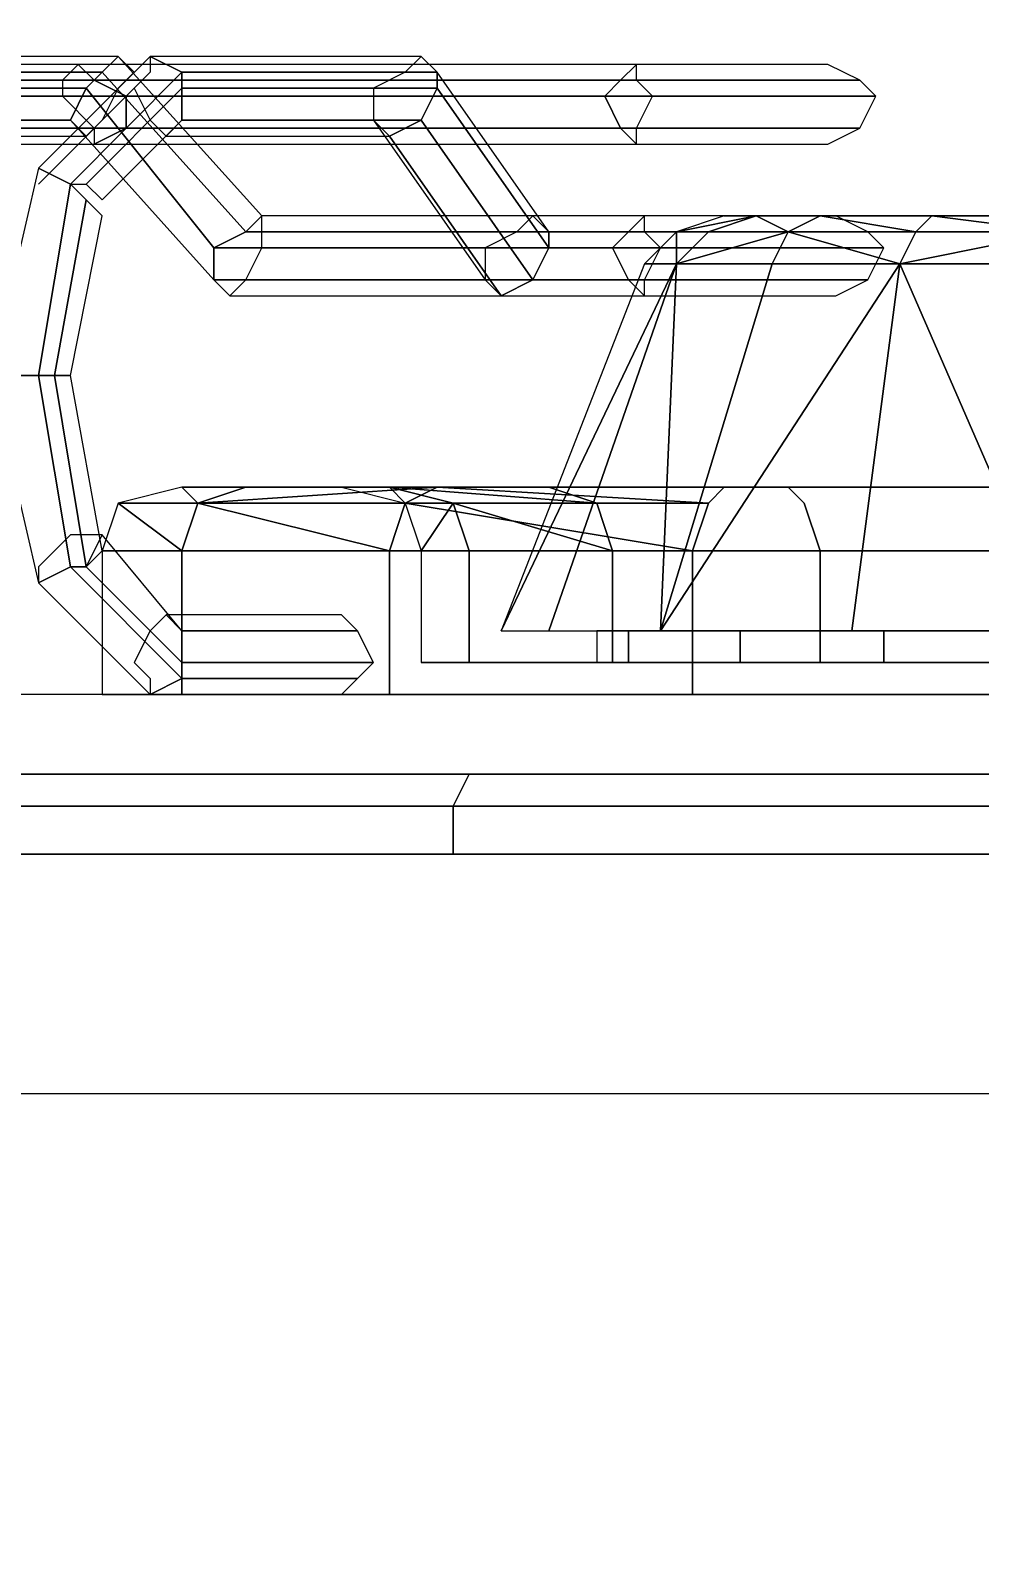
# Model space of a CAD drawing. Header units: millimetres. Extents: x -497855 to 324262, y -590254 to -173602.
# Drawn here: x -485608.4 to -485551, y -587116.4 to -587024.1 of the extents above; entities that cross this region are included whole.
import ezdxf

# ---------------------------------------------------------------- set-up
doc = ezdxf.new("R2010")
doc.units = ezdxf.units.MM
doc.header["$PDMODE"] = 3
doc.layers.add('水电图层', color=4, linetype='Continuous')
doc.styles.add('数、文', font='', dxfattribs={"width": 0.8})
doc.styles.get('数、文').set_extended_font_data('SimSun')
doc.dimstyles.new('60', dxfattribs={"dimscale": 60, "dimtxt": 1, "dimasz": 0.8, "dimexe": 1, "dimexo": 3, "dimgap": 0.3, "dimtad": 1, "dimdec": 0, "dimtxsty": '数、文', "dimblk": 'OBLIQUE', "dimcen": 0.3, "dimdle": 0.4, "dimclrd": 8, "dimclre": 8, "dimclrt": 1, "dimadec": 0, "dimazin": 0, "dimtfac": 1, "dimtdec": 0, "dimtix": 1, "dimtofl": 0, "dimtmove": 1, "dimatfit": 3, "dimldrblk": 'DOT', "dimfxl": 1, "dimfxlon": 1, "dimtolj": 1, "dimarcsym": 0})

# ---------------------------------------------------------------- blocks, each defined once
blk = doc.blocks.new('thyju')
at = {"color": 7, "lineweight": 0}
for p, q in [((-487154.041, -501168.94), (-487174.319, -501168.94)), ((-487152.109, -501168.94), (-487158.869, -501175.7)), ((-487155.006, -501169.906), (-487154.041, -501168.94)), ((-487154.041, -501168.94), (-487155.006, -501169.906)), ((-487155.006, -501169.906), (-487154.041, -501168.94)), ((-487145.35, -501178.597), (-487154.041, -501168.94)), ((-487154.041, -501168.94), (-487153.075, -501169.906)), ((-487135.693, -501168.94), (-487152.109, -501168.94)), ((-487152.109, -501168.94), (-487150.178, -501169.906)), ((-487150.178, -501169.906), (-487152.109, -501168.94)), ((-487150.178, -501169.906), (-487152.109, -501168.94)), ((-487152.109, -501168.94), (-487152.109, -501169.906)), ((-487135.693, -501168.94), (-487136.659, -501169.906)), ((-487134.727, -501169.906), (-487135.693, -501168.94)), ((-487134.727, -501169.906), (-487135.693, -501168.94)), ((-487122.657, -501169.423), (-487178.665, -501169.423)), ((-487155.006, -501169.906), (-487174.319, -501169.906)), ((-487174.319, -501169.906), (-487155.006, -501169.906)), ((-487158.869, -501176.666), (-487152.109, -501169.906)), ((-487156.455, -501169.423), (-487157.42, -501170.389)), ((-487156.455, -501169.423), (-487157.42, -501170.389)), ((-487150.178, -501169.906), (-487156.937, -501176.666)), ((-487156.937, -501176.666), (-487150.178, -501169.906)), ((-487111.069, -501169.423), (-487156.455, -501169.423)), ((-487156.455, -501169.423), (-487155.489, -501170.389)), ((-487155.489, -501170.389), (-487156.455, -501169.423)), ((-487155.489, -501170.389), (-487156.455, -501169.423)), ((-487155.972, -501170.872), (-487155.006, -501169.906)), ((-487155.006, -501169.906), (-487155.972, -501170.872)), ((-487155.972, -501170.872), (-487155.006, -501169.906)), ((-487146.315, -501179.563), (-487155.006, -501169.906)), ((-487155.006, -501169.906), (-487146.315, -501179.563)), ((-487153.075, -501169.906), (-487154.041, -501170.872)), ((-487152.109, -501169.906), (-487153.075, -501170.872)), ((-487152.109, -501169.906), (-487153.075, -501170.872)), ((-487134.727, -501169.906), (-487150.178, -501169.906)), ((-487150.178, -501169.906), (-487150.178, -501170.872)), ((-487150.178, -501169.906), (-487134.727, -501169.906)), ((-487150.178, -501170.872), (-487150.178, -501169.906)), ((-487150.178, -501170.872), (-487150.178, -501169.906)), ((-487136.659, -501169.906), (-487138.59, -501170.872)), ((-487127.968, -501179.563), (-487134.727, -501169.906)), ((-487134.727, -501169.906), (-487134.727, -501170.872)), ((-487134.727, -501170.872), (-487134.727, -501169.906)), ((-487134.727, -501170.872), (-487134.727, -501169.906)), ((-487123.622, -501170.389), (-487122.657, -501169.423)), ((-487122.657, -501169.423), (-487123.622, -501170.389)), ((-487122.657, -501170.389), (-487122.657, -501169.423)), ((-487109.138, -501170.389), (-487111.069, -501169.423)), ((-487123.622, -501170.389), (-487179.63, -501170.389)), ((-487179.63, -501170.389), (-487123.622, -501170.389)), ((-487155.972, -501170.872), (-487174.319, -501170.872)), ((-487174.319, -501170.872), (-487155.972, -501170.872)), ((-487153.075, -501170.872), (-487158.869, -501176.666)), ((-487157.42, -501170.389), (-487157.42, -501171.355)), ((-487156.937, -501172.803), (-487155.972, -501170.872)), ((-487155.972, -501170.872), (-487156.937, -501172.803)), ((-487156.937, -501172.803), (-487155.972, -501170.872)), ((-487150.178, -501170.872), (-487155.972, -501176.666)), ((-487155.972, -501176.666), (-487150.178, -501170.872)), ((-487148.247, -501180.528), (-487155.972, -501170.872)), ((-487155.972, -501170.872), (-487148.247, -501180.528)), ((-487109.138, -501170.389), (-487155.489, -501170.389)), ((-487155.489, -501170.389), (-487153.558, -501171.355)), ((-487155.489, -501170.389), (-487109.138, -501170.389)), ((-487153.558, -501171.355), (-487155.489, -501170.389)), ((-487153.558, -501171.355), (-487155.489, -501170.389)), ((-487154.041, -501170.872), (-487155.006, -501172.803)), ((-487154.041, -501170.872), (-487154.041, -501170.872)), ((-487153.075, -501170.872), (-487152.109, -501172.803)), ((-487153.075, -501170.872), (-487153.075, -501170.872)), ((-487134.727, -501170.872), (-487150.178, -501170.872)), ((-487150.178, -501170.872), (-487150.178, -501172.803)), ((-487150.178, -501170.872), (-487134.727, -501170.872)), ((-487150.178, -501172.803), (-487150.178, -501170.872)), ((-487150.178, -501172.803), (-487150.178, -501170.872)), ((-487138.59, -501170.872), (-487138.59, -501172.803)), ((-487138.59, -501170.872), (-487138.59, -501170.872)), ((-487134.727, -501170.872), (-487135.693, -501172.803)), ((-487135.693, -501172.803), (-487134.727, -501170.872)), ((-487135.693, -501172.803), (-487134.727, -501170.872)), ((-487127.968, -501180.528), (-487134.727, -501170.872)), ((-487134.727, -501170.872), (-487127.968, -501180.528)), ((-487124.588, -501171.355), (-487123.622, -501170.389)), ((-487123.622, -501170.389), (-487124.588, -501171.355)), ((-487121.691, -501171.355), (-487122.657, -501170.389)), ((-487108.172, -501171.355), (-487109.138, -501170.389)), ((-487124.588, -501171.355), (-487179.63, -501171.355)), ((-487179.63, -501171.355), (-487124.588, -501171.355)), ((-487157.42, -501171.355), (-487155.489, -501173.286)), ((-487157.42, -501171.355), (-487157.42, -501171.355)), ((-487108.172, -501171.355), (-487153.558, -501171.355)), ((-487153.558, -501171.355), (-487153.558, -501173.286)), ((-487153.558, -501171.355), (-487108.172, -501171.355)), ((-487153.558, -501173.286), (-487153.558, -501171.355)), ((-487153.558, -501173.286), (-487153.558, -501171.355)), ((-487123.622, -501173.286), (-487124.588, -501171.355)), ((-487124.588, -501171.355), (-487123.622, -501173.286)), ((-487122.657, -501173.286), (-487121.691, -501171.355)), ((-487121.691, -501171.355), (-487121.691, -501171.355)), ((-487109.138, -501173.286), (-487108.172, -501171.355)), ((-487173.354, -501172.803), (-487156.937, -501172.803)), ((-487156.937, -501172.803), (-487173.354, -501172.803)), ((-487156.937, -501172.803), (-487148.247, -501182.46)), ((-487155.972, -501173.769), (-487156.937, -501172.803)), ((-487155.972, -501173.769), (-487156.937, -501172.803)), ((-487155.006, -501172.803), (-487155.972, -501173.769)), ((-487155.006, -501177.631), (-487150.178, -501172.803)), ((-487152.109, -501172.803), (-487151.144, -501173.769)), ((-487150.178, -501172.803), (-487151.144, -501173.769)), ((-487151.144, -501173.769), (-487150.178, -501172.803)), ((-487135.693, -501172.803), (-487150.178, -501172.803)), ((-487150.178, -501172.803), (-487135.693, -501172.803)), ((-487138.59, -501172.803), (-487137.624, -501173.769)), ((-487137.624, -501173.769), (-487138.59, -501172.803)), ((-487138.59, -501172.803), (-487131.831, -501182.46)), ((-487135.693, -501172.803), (-487137.624, -501173.769)), ((-487137.624, -501173.769), (-487135.693, -501172.803)), ((-487137.624, -501173.769), (-487135.693, -501172.803)), ((-487128.934, -501182.46), (-487135.693, -501172.803)), ((-487135.693, -501172.803), (-487128.934, -501182.46)), ((-487123.622, -501173.286), (-487177.699, -501173.286)), ((-487177.699, -501173.286), (-487123.622, -501173.286)), ((-487172.388, -501173.769), (-487155.972, -501173.769)), ((-487155.489, -501173.286), (-487155.489, -501174.252)), ((-487155.489, -501174.252), (-487153.558, -501173.286)), ((-487153.558, -501173.286), (-487155.489, -501174.252)), ((-487153.558, -501173.286), (-487109.138, -501173.286)), ((-487109.138, -501173.286), (-487153.558, -501173.286)), ((-487151.144, -501173.769), (-487137.624, -501173.769)), ((-487137.624, -501173.769), (-487130.865, -501183.425)), ((-487130.865, -501183.425), (-487137.624, -501173.769)), ((-487122.657, -501174.252), (-487123.622, -501173.286)), ((-487123.622, -501173.286), (-487122.657, -501174.252)), ((-487122.657, -501174.252), (-487122.657, -501173.286)), ((-487111.069, -501174.252), (-487109.138, -501173.286)), ((-487176.733, -501174.252), (-487122.657, -501174.252)), ((-487155.489, -501174.252), (-487111.069, -501174.252)), ((-487158.869, -501175.7), (-487161.766, -501188.253)), ((-487158.869, -501175.7), (-487156.937, -501176.666)), ((-487156.937, -501176.666), (-487158.869, -501175.7)), ((-487156.937, -501176.666), (-487158.869, -501188.253)), ((-487158.869, -501188.253), (-487156.937, -501176.666)), ((-487158.869, -501176.666), (-487158.869, -501176.666)), ((-487156.937, -501176.666), (-487155.972, -501176.666)), ((-487155.972, -501177.631), (-487156.937, -501176.666)), ((-487155.972, -501176.666), (-487155.006, -501177.631)), ((-487155.972, -501177.631), (-487157.903, -501188.253)), ((-487157.903, -501188.253), (-487155.972, -501177.631)), ((-487155.006, -501178.597), (-487155.972, -501177.631)), ((-487156.937, -501188.253), (-487155.006, -501178.597)), ((-487146.315, -501179.563), (-487145.35, -501178.597)), ((-487145.35, -501178.597), (-487146.315, -501179.563)), ((-487145.35, -501178.597), (-487146.315, -501179.563)), ((-487122.174, -501178.597), (-487145.35, -501178.597)), ((-487145.35, -501179.563), (-487145.35, -501178.597)), ((-487128.934, -501178.597), (-487129.899, -501179.563)), ((-487110.586, -501178.597), (-487128.934, -501178.597)), ((-487128.934, -501178.597), (-487127.968, -501179.563)), ((-487127.968, -501179.563), (-487128.934, -501178.597)), ((-487122.174, -501178.597), (-487123.14, -501179.563)), ((-487123.14, -501179.563), (-487122.174, -501178.597)), ((-487122.174, -501179.563), (-487122.174, -501178.597)), ((-487117.346, -501178.597), (-487120.243, -501179.563)), ((-487120.243, -501179.563), (-487115.414, -501178.597)), ((-487115.414, -501178.597), (-487120.243, -501179.563)), ((-487118.311, -501179.563), (-487115.414, -501178.597)), ((-487115.414, -501178.597), (-487118.311, -501179.563)), ((-487115.414, -501178.597), (-487117.346, -501178.597)), ((-487117.346, -501178.597), (-487115.414, -501178.597)), ((-487115.414, -501178.597), (-487117.346, -501178.597)), ((-487111.552, -501178.597), (-487115.414, -501178.597)), ((-487115.414, -501178.597), (-487111.552, -501178.597)), ((-487113.483, -501179.563), (-487115.414, -501178.597)), ((-487115.414, -501178.597), (-487113.483, -501179.563)), ((-487111.552, -501178.597), (-487115.414, -501178.597)), ((-487113.483, -501179.563), (-487111.552, -501178.597)), ((-487111.552, -501178.597), (-487113.483, -501179.563)), ((-487104.792, -501178.597), (-487111.552, -501178.597)), ((-487111.552, -501178.597), (-487104.792, -501178.597)), ((-487105.758, -501179.563), (-487111.552, -501178.597)), ((-487111.552, -501178.597), (-487105.758, -501179.563)), ((-487104.792, -501178.597), (-487111.552, -501178.597)), ((-487108.655, -501179.563), (-487110.586, -501178.597)), ((-487104.792, -501178.597), (-487105.758, -501179.563)), ((-487105.758, -501179.563), (-487104.792, -501178.597)), ((-487097.067, -501178.597), (-487104.792, -501178.597)), ((-487104.792, -501178.597), (-487097.067, -501178.597)), ((-487097.067, -501179.563), (-487104.792, -501178.597)), ((-487104.792, -501178.597), (-487097.067, -501179.563)), ((-487097.067, -501178.597), (-487104.792, -501178.597)), ((-487148.247, -501180.528), (-487146.315, -501179.563)), ((-487146.315, -501179.563), (-487148.247, -501180.528)), ((-487146.315, -501179.563), (-487148.247, -501180.528)), ((-487123.14, -501179.563), (-487146.315, -501179.563)), ((-487146.315, -501179.563), (-487123.14, -501179.563)), ((-487145.35, -501180.528), (-487145.35, -501179.563)), ((-487129.899, -501179.563), (-487131.831, -501180.528)), ((-487108.655, -501179.563), (-487127.968, -501179.563)), ((-487127.968, -501179.563), (-487127.968, -501180.528)), ((-487127.968, -501180.528), (-487127.968, -501179.563)), ((-487127.968, -501179.563), (-487108.655, -501179.563)), ((-487127.968, -501180.528), (-487127.968, -501179.563)), ((-487123.14, -501179.563), (-487124.105, -501180.528)), ((-487124.105, -501180.528), (-487123.14, -501179.563)), ((-487120.243, -501179.563), (-487122.174, -501181.494)), ((-487121.208, -501180.528), (-487122.174, -501179.563)), ((-487120.243, -501181.494), (-487120.243, -501179.563)), ((-487120.243, -501179.563), (-487120.243, -501181.494)), ((-487120.243, -501181.494), (-487118.311, -501179.563)), ((-487118.311, -501179.563), (-487120.243, -501179.563)), ((-487118.311, -501179.563), (-487120.243, -501181.494)), ((-487120.243, -501181.494), (-487113.483, -501179.563)), ((-487113.483, -501179.563), (-487120.243, -501181.494)), ((-487120.243, -501179.563), (-487118.311, -501179.563)), ((-487113.483, -501179.563), (-487118.311, -501179.563)), ((-487118.311, -501179.563), (-487113.483, -501179.563)), ((-487114.449, -501181.494), (-487113.483, -501179.563)), ((-487113.483, -501179.563), (-487114.449, -501181.494)), ((-487106.724, -501181.494), (-487113.483, -501179.563)), ((-487113.483, -501179.563), (-487106.724, -501181.494)), ((-487105.758, -501179.563), (-487113.483, -501179.563)), ((-487113.483, -501179.563), (-487105.758, -501179.563)), ((-487107.689, -501180.528), (-487108.655, -501179.563)), ((-487105.758, -501179.563), (-487106.724, -501181.494)), ((-487106.724, -501181.494), (-487097.067, -501179.563)), ((-487097.067, -501179.563), (-487106.724, -501181.494)), ((-487106.724, -501181.494), (-487105.758, -501179.563)), ((-487105.758, -501179.563), (-487097.067, -501179.563)), ((-487097.067, -501179.563), (-487105.758, -501179.563)), ((-487148.247, -501182.46), (-487148.247, -501180.528)), ((-487124.105, -501180.528), (-487148.247, -501180.528)), ((-487148.247, -501180.528), (-487148.247, -501182.46)), ((-487148.247, -501180.528), (-487124.105, -501180.528)), ((-487148.247, -501180.528), (-487148.247, -501182.46)), ((-487146.315, -501182.46), (-487145.35, -501180.528)), ((-487145.35, -501180.528), (-487145.35, -501180.528)), ((-487131.831, -501180.528), (-487131.831, -501182.46)), ((-487131.831, -501180.528), (-487131.831, -501180.528)), ((-487127.968, -501180.528), (-487128.934, -501182.46)), ((-487128.934, -501182.46), (-487127.968, -501180.528)), ((-487128.934, -501182.46), (-487127.968, -501180.528)), ((-487107.689, -501180.528), (-487127.968, -501180.528)), ((-487127.968, -501180.528), (-487107.689, -501180.528)), ((-487124.105, -501180.528), (-487123.14, -501182.46)), ((-487123.14, -501182.46), (-487124.105, -501180.528)), ((-487122.174, -501182.46), (-487121.208, -501180.528)), ((-487121.208, -501180.528), (-487121.208, -501180.528)), ((-487108.655, -501182.46), (-487107.689, -501180.528)), ((-487122.174, -501181.494), (-487130.865, -501203.704)), ((-487130.865, -501203.704), (-487120.243, -501181.494)), ((-487120.243, -501181.494), (-487130.865, -501203.704)), ((-487127.968, -501203.704), (-487120.243, -501181.494)), ((-487120.243, -501181.494), (-487127.968, -501203.704)), ((-487122.174, -501181.494), (-487120.243, -501181.494)), ((-487120.243, -501181.494), (-487122.174, -501181.494)), ((-487121.208, -501203.704), (-487120.243, -501181.494)), ((-487120.243, -501181.494), (-487121.208, -501203.704)), ((-487121.208, -501203.704), (-487114.449, -501181.494)), ((-487114.449, -501181.494), (-487121.208, -501203.704)), ((-487121.208, -501203.704), (-487106.724, -501181.494)), ((-487106.724, -501181.494), (-487121.208, -501203.704)), ((-487120.243, -501181.494), (-487114.449, -501181.494)), ((-487114.449, -501181.494), (-487120.243, -501181.494)), ((-487114.449, -501181.494), (-487106.724, -501181.494)), ((-487106.724, -501181.494), (-487114.449, -501181.494)), ((-487109.621, -501203.704), (-487106.724, -501181.494)), ((-487106.724, -501181.494), (-487109.621, -501203.704)), ((-487106.724, -501181.494), (-487097.067, -501181.494)), ((-487097.067, -501203.704), (-487106.724, -501181.494)), ((-487106.724, -501181.494), (-487097.067, -501203.704)), ((-487097.067, -501181.494), (-487106.724, -501181.494)), ((-487123.14, -501182.46), (-487148.247, -501182.46)), ((-487148.247, -501182.46), (-487147.281, -501183.425)), ((-487148.247, -501182.46), (-487123.14, -501182.46)), ((-487148.247, -501182.46), (-487147.281, -501183.425)), ((-487147.281, -501183.425), (-487146.315, -501182.46)), ((-487131.831, -501182.46), (-487130.865, -501183.425)), ((-487131.831, -501182.46), (-487130.865, -501183.425)), ((-487128.934, -501182.46), (-487130.865, -501183.425)), ((-487130.865, -501183.425), (-487128.934, -501182.46)), ((-487130.865, -501183.425), (-487128.934, -501182.46)), ((-487108.655, -501182.46), (-487128.934, -501182.46)), ((-487128.934, -501182.46), (-487108.655, -501182.46)), ((-487123.14, -501182.46), (-487122.174, -501183.425)), ((-487122.174, -501183.425), (-487123.14, -501182.46)), ((-487122.174, -501183.425), (-487122.174, -501182.46)), ((-487110.586, -501183.425), (-487108.655, -501182.46)), ((-487147.281, -501183.425), (-487122.174, -501183.425)), ((-487130.865, -501183.425), (-487110.586, -501183.425)), ((-487161.766, -501188.253), (-487158.869, -501188.253)), ((-487161.766, -501188.253), (-487158.869, -501200.807)), ((-487158.869, -501188.253), (-487161.766, -501188.253)), ((-487161.766, -501188.253), (-487158.869, -501188.253)), ((-487158.869, -501188.253), (-487161.766, -501188.253)), ((-487158.869, -501188.253), (-487157.903, -501188.253)), ((-487158.869, -501188.253), (-487156.937, -501199.841)), ((-487157.903, -501188.253), (-487158.869, -501188.253)), ((-487156.937, -501199.841), (-487158.869, -501188.253)), ((-487158.869, -501188.253), (-487157.903, -501188.253)), ((-487157.903, -501188.253), (-487158.869, -501188.253)), ((-487157.903, -501188.253), (-487156.937, -501188.253)), ((-487155.972, -501199.841), (-487157.903, -501188.253)), ((-487157.903, -501188.253), (-487156.937, -501188.253)), ((-487156.937, -501188.253), (-487157.903, -501188.253)), ((-487157.903, -501188.253), (-487155.972, -501199.841)), ((-487156.937, -501188.253), (-487157.903, -501188.253)), ((-487155.006, -501198.876), (-487156.937, -501188.253)), ((-487150.178, -501195.013), (-487154.041, -501195.979)), ((-487146.315, -501195.013), (-487150.178, -501195.013)), ((-487150.178, -501195.013), (-487146.315, -501195.013)), ((-487149.212, -501195.979), (-487150.178, -501195.013)), ((-487150.178, -501195.013), (-487149.212, -501195.979)), ((-487146.315, -501195.013), (-487150.178, -501195.013)), ((-487149.212, -501195.979), (-487146.315, -501195.013)), ((-487146.315, -501195.013), (-487149.212, -501195.979)), ((-487149.212, -501195.979), (-487134.727, -501195.013)), ((-487134.727, -501195.013), (-487149.212, -501195.979)), ((-487134.727, -501195.013), (-487146.315, -501195.013)), ((-487146.315, -501195.013), (-487134.727, -501195.013)), ((-487134.727, -501195.013), (-487146.315, -501195.013)), ((-487137.624, -501195.013), (-487140.521, -501195.013)), ((-487140.521, -501195.013), (-487137.624, -501195.013)), ((-487137.624, -501195.013), (-487140.521, -501195.013)), ((-487140.521, -501195.013), (-487136.659, -501195.979)), ((-487127.968, -501195.013), (-487137.624, -501195.013)), ((-487137.624, -501195.013), (-487127.968, -501195.013)), ((-487127.968, -501195.013), (-487137.624, -501195.013)), ((-487137.624, -501195.013), (-487125.071, -501195.979)), ((-487125.071, -501195.979), (-487137.624, -501195.013)), ((-487137.624, -501195.013), (-487133.762, -501195.979)), ((-487133.762, -501195.979), (-487137.624, -501195.013)), ((-487137.624, -501195.013), (-487136.659, -501195.979)), ((-487136.659, -501195.979), (-487137.624, -501195.013)), ((-487136.659, -501195.979), (-487134.727, -501195.013)), ((-487134.727, -501195.013), (-487136.659, -501195.979)), ((-487117.346, -501195.013), (-487134.727, -501195.013)), ((-487134.727, -501195.013), (-487117.346, -501195.013)), ((-487118.311, -501195.979), (-487134.727, -501195.013)), ((-487134.727, -501195.013), (-487118.311, -501195.979)), ((-487117.346, -501195.013), (-487134.727, -501195.013)), ((-487113.483, -501195.013), (-487127.968, -501195.013)), ((-487127.968, -501195.013), (-487113.483, -501195.013)), ((-487113.483, -501195.013), (-487127.968, -501195.013)), ((-487127.968, -501195.013), (-487125.071, -501195.979)), ((-487125.071, -501195.979), (-487127.968, -501195.013)), ((-487118.311, -501195.979), (-487117.346, -501195.013)), ((-487117.346, -501195.013), (-487118.311, -501195.979)), ((-487097.067, -501195.013), (-487117.346, -501195.013)), ((-487117.346, -501195.013), (-487097.067, -501195.013)), ((-487097.067, -501195.013), (-487117.346, -501195.013)), ((-487097.067, -501195.013), (-487113.483, -501195.013)), ((-487113.483, -501195.013), (-487097.067, -501195.013)), ((-487097.067, -501195.013), (-487113.483, -501195.013)), ((-487113.483, -501195.013), (-487112.517, -501195.979)), ((-487112.517, -501195.979), (-487113.483, -501195.013)), ((-487154.041, -501195.979), (-487155.006, -501198.876)), ((-487154.041, -501195.979), (-487149.212, -501195.979)), ((-487154.041, -501195.979), (-487150.178, -501198.876)), ((-487149.212, -501195.979), (-487154.041, -501195.979)), ((-487150.178, -501198.876), (-487154.041, -501195.979)), ((-487150.178, -501198.876), (-487149.212, -501195.979)), ((-487149.212, -501195.979), (-487150.178, -501198.876)), ((-487149.212, -501195.979), (-487136.659, -501195.979)), ((-487137.624, -501198.876), (-487149.212, -501195.979)), ((-487149.212, -501195.979), (-487137.624, -501198.876)), ((-487136.659, -501195.979), (-487149.212, -501195.979)), ((-487137.624, -501198.876), (-487136.659, -501195.979)), ((-487136.659, -501195.979), (-487137.624, -501198.876)), ((-487136.659, -501195.979), (-487118.311, -501195.979)), ((-487119.277, -501198.876), (-487136.659, -501195.979)), ((-487136.659, -501195.979), (-487119.277, -501198.876)), ((-487118.311, -501195.979), (-487136.659, -501195.979)), ((-487133.762, -501195.979), (-487136.659, -501195.979)), ((-487136.659, -501195.979), (-487135.693, -501198.876)), ((-487136.659, -501195.979), (-487133.762, -501195.979)), ((-487133.762, -501195.979), (-487135.693, -501198.876)), ((-487135.693, -501198.876), (-487133.762, -501195.979)), ((-487125.071, -501195.979), (-487133.762, -501195.979)), ((-487133.762, -501195.979), (-487124.105, -501198.876)), ((-487124.105, -501198.876), (-487133.762, -501195.979)), ((-487133.762, -501195.979), (-487132.796, -501198.876)), ((-487132.796, -501198.876), (-487133.762, -501195.979)), ((-487133.762, -501195.979), (-487125.071, -501195.979)), ((-487125.071, -501195.979), (-487124.105, -501198.876)), ((-487124.105, -501198.876), (-487125.071, -501195.979)), ((-487119.277, -501198.876), (-487118.311, -501195.979)), ((-487118.311, -501195.979), (-487119.277, -501198.876)), ((-487112.517, -501195.979), (-487111.552, -501198.876)), ((-487111.552, -501198.876), (-487112.517, -501195.979)), ((-487156.937, -501197.91), (-487158.869, -501199.841)), ((-487155.972, -501197.91), (-487156.937, -501197.91)), ((-487155.006, -501197.91), (-487155.972, -501199.841)), ((-487155.972, -501199.841), (-487155.006, -501197.91)), ((-487155.006, -501197.91), (-487155.972, -501197.91)), ((-487150.178, -501203.704), (-487155.006, -501197.91)), ((-487155.972, -501199.841), (-487155.006, -501198.876)), ((-487155.006, -501198.876), (-487150.178, -501198.876)), ((-487155.006, -501198.876), (-487155.006, -501207.567)), ((-487150.178, -501198.876), (-487155.006, -501198.876)), ((-487150.178, -501198.876), (-487137.624, -501198.876)), ((-487150.178, -501207.567), (-487150.178, -501198.876)), ((-487150.178, -501198.876), (-487150.178, -501207.567)), ((-487137.624, -501198.876), (-487150.178, -501198.876)), ((-487137.624, -501198.876), (-487119.277, -501198.876)), ((-487137.624, -501198.876), (-487137.624, -501207.567)), ((-487119.277, -501198.876), (-487137.624, -501198.876)), ((-487137.624, -501207.567), (-487137.624, -501198.876)), ((-487132.796, -501198.876), (-487135.693, -501198.876)), ((-487135.693, -501198.876), (-487135.693, -501205.635)), ((-487135.693, -501198.876), (-487132.796, -501198.876)), ((-487124.105, -501198.876), (-487132.796, -501198.876)), ((-487132.796, -501198.876), (-487132.796, -501205.635)), ((-487132.796, -501205.635), (-487132.796, -501198.876)), ((-487132.796, -501198.876), (-487124.105, -501198.876)), ((-487111.552, -501198.876), (-487124.105, -501198.876)), ((-487124.105, -501198.876), (-487124.105, -501205.635)), ((-487124.105, -501205.635), (-487124.105, -501198.876)), ((-487124.105, -501198.876), (-487111.552, -501198.876)), ((-487119.277, -501198.876), (-487097.067, -501198.876)), ((-487119.277, -501207.567), (-487119.277, -501198.876)), ((-487119.277, -501198.876), (-487119.277, -501207.567)), ((-487097.067, -501198.876), (-487119.277, -501198.876)), ((-487097.067, -501198.876), (-487111.552, -501198.876)), ((-487111.552, -501198.876), (-487111.552, -501205.635)), ((-487111.552, -501205.635), (-487111.552, -501198.876)), ((-487111.552, -501198.876), (-487097.067, -501198.876)), ((-487158.869, -501200.807), (-487156.937, -501199.841)), ((-487156.937, -501199.841), (-487158.869, -501200.807)), ((-487158.869, -501199.841), (-487158.869, -501199.841)), ((-487158.869, -501199.841), (-487158.869, -501200.807)), ((-487158.869, -501200.807), (-487156.937, -501199.841)), ((-487158.869, -501199.841), (-487158.869, -501199.841)), ((-487156.937, -501199.841), (-487155.972, -501199.841)), ((-487156.937, -501199.841), (-487150.178, -501206.601)), ((-487155.972, -501199.841), (-487156.937, -501199.841)), ((-487150.178, -501206.601), (-487156.937, -501199.841)), ((-487156.937, -501199.841), (-487155.972, -501199.841)), ((-487155.972, -501199.841), (-487150.178, -501205.635)), ((-487150.178, -501205.635), (-487155.972, -501199.841)), ((-487158.869, -501200.807), (-487152.109, -501207.567)), ((-487151.144, -501202.738), (-487152.109, -501203.704)), ((-487140.521, -501202.738), (-487151.144, -501202.738)), ((-487151.144, -501202.738), (-487150.178, -501203.704)), ((-487150.178, -501203.704), (-487151.144, -501202.738)), ((-487139.556, -501203.704), (-487140.521, -501202.738)), ((-487152.109, -501203.704), (-487153.075, -501205.635)), ((-487150.178, -501205.635), (-487150.178, -501203.704)), ((-487150.178, -501203.704), (-487139.556, -501203.704)), ((-487139.556, -501203.704), (-487150.178, -501203.704)), ((-487150.178, -501203.704), (-487150.178, -501205.635)), ((-487150.178, -501205.635), (-487150.178, -501203.704)), ((-487138.59, -501205.635), (-487139.556, -501203.704)), ((-487130.865, -501203.704), (-487127.968, -501203.704)), ((-487127.968, -501203.704), (-487121.208, -501203.704)), ((-487125.071, -501203.704), (-487125.071, -501205.635)), ((-487123.14, -501203.704), (-487125.071, -501203.704)), ((-487123.14, -501205.635), (-487123.14, -501203.704)), ((-487123.14, -501203.704), (-487123.14, -501205.635)), ((-487116.38, -501203.704), (-487123.14, -501203.704)), ((-487121.208, -501203.704), (-487109.621, -501203.704)), ((-487116.38, -501205.635), (-487116.38, -501203.704)), ((-487116.38, -501203.704), (-487116.38, -501205.635)), ((-487107.689, -501203.704), (-487116.38, -501203.704)), ((-487109.621, -501203.704), (-487097.067, -501203.704)), ((-487107.689, -501205.635), (-487107.689, -501203.704)), ((-487107.689, -501203.704), (-487107.689, -501205.635)), ((-487097.067, -501203.704), (-487107.689, -501203.704)), ((-487153.075, -501205.635), (-487152.109, -501206.601)), ((-487153.075, -501205.635), (-487153.075, -501205.635)), ((-487150.178, -501206.601), (-487150.178, -501205.635)), ((-487150.178, -501205.635), (-487138.59, -501205.635)), ((-487138.59, -501205.635), (-487150.178, -501205.635)), ((-487150.178, -501205.635), (-487150.178, -501206.601)), ((-487150.178, -501206.601), (-487150.178, -501205.635)), ((-487139.556, -501206.601), (-487138.59, -501205.635)), ((-487132.796, -501205.635), (-487135.693, -501205.635)), ((-487135.693, -501205.635), (-487132.796, -501205.635)), ((-487135.693, -501205.635), (-487132.796, -501205.635)), ((-487124.105, -501205.635), (-487132.796, -501205.635)), ((-487132.796, -501205.635), (-487124.105, -501205.635)), ((-487132.796, -501205.635), (-487124.105, -501205.635)), ((-487125.071, -501205.635), (-487123.14, -501205.635)), ((-487123.14, -501205.635), (-487125.071, -501205.635)), ((-487125.071, -501205.635), (-487123.14, -501205.635)), ((-487111.552, -501205.635), (-487124.105, -501205.635)), ((-487124.105, -501205.635), (-487111.552, -501205.635)), ((-487124.105, -501205.635), (-487111.552, -501205.635)), ((-487123.14, -501205.635), (-487116.38, -501205.635)), ((-487116.38, -501205.635), (-487123.14, -501205.635)), ((-487123.14, -501205.635), (-487116.38, -501205.635)), ((-487116.38, -501205.635), (-487107.689, -501205.635)), ((-487107.689, -501205.635), (-487116.38, -501205.635)), ((-487116.38, -501205.635), (-487107.689, -501205.635)), ((-487097.067, -501205.635), (-487111.552, -501205.635)), ((-487111.552, -501205.635), (-487097.067, -501205.635)), ((-487111.552, -501205.635), (-487097.067, -501205.635)), ((-487107.689, -501205.635), (-487097.067, -501205.635)), ((-487097.067, -501205.635), (-487107.689, -501205.635)), ((-487107.689, -501205.635), (-487097.067, -501205.635)), ((-487152.109, -501207.567), (-487150.178, -501206.601)), ((-487150.178, -501206.601), (-487152.109, -501207.567)), ((-487152.109, -501206.601), (-487152.109, -501207.567)), ((-487152.109, -501207.567), (-487150.178, -501206.601)), ((-487150.178, -501206.601), (-487139.556, -501206.601)), ((-487139.556, -501206.601), (-487150.178, -501206.601)), ((-487140.521, -501207.567), (-487139.556, -501206.601)), ((-487154.041, -501207.567), (-487171.422, -501207.567)), ((-487154.041, -501207.567), (-487171.422, -501207.567)), ((-487155.006, -501207.567), (-487150.178, -501207.567)), ((-487127.002, -501207.567), (-487154.041, -501207.567)), ((-487154.041, -501207.567), (-487154.041, -501207.567)), ((-487127.002, -501207.567), (-487154.041, -501207.567)), ((-487154.041, -501207.567), (-487154.041, -501207.567)), ((-487152.109, -501207.567), (-487140.521, -501207.567)), ((-487150.178, -501207.567), (-487137.624, -501207.567)), ((-487137.624, -501207.567), (-487119.277, -501207.567)), ((-487097.067, -501207.567), (-487127.968, -501207.567)), ((-487127.968, -501207.567), (-487127.968, -501207.567)), ((-487097.067, -501207.567), (-487127.002, -501207.567)), ((-487127.002, -501207.567), (-487127.002, -501207.567)), ((-487119.277, -501207.567), (-487097.067, -501207.567)), ((-487171.422, -501212.395), (-487154.041, -501212.395)), ((-487171.422, -501212.395), (-487154.041, -501212.395)), ((-487132.796, -501212.395), (-487163.697, -501212.395)), ((-487132.796, -501212.395), (-487163.697, -501212.395)), ((-487163.697, -501212.395), (-487132.796, -501212.395)), ((-487154.041, -501212.395), (-487127.002, -501212.395)), ((-487154.041, -501212.395), (-487127.002, -501212.395)), ((-487132.796, -501212.395), (-487133.762, -501214.326)), ((-487133.762, -501214.326), (-487132.796, -501212.395)), ((-487097.067, -501212.395), (-487132.796, -501212.395)), ((-487097.067, -501212.395), (-487132.796, -501212.395)), ((-487132.796, -501212.395), (-487097.067, -501212.395)), ((-487127.968, -501212.395), (-487097.067, -501212.395)), ((-487127.002, -501212.395), (-487097.067, -501212.395)), ((-487165.628, -501214.326), (-487133.762, -501214.326)), ((-487133.762, -501214.326), (-487165.628, -501214.326)), ((-487133.762, -501214.326), (-487097.067, -501214.326)), ((-487133.762, -501214.326), (-487133.762, -501217.223)), ((-487097.067, -501214.326), (-487133.762, -501214.326)), ((-487133.762, -501217.223), (-487133.762, -501214.326)), ((-486965.369, -501217.223), (-487576.743, -501217.223)), ((-487576.743, -501217.223), (-486965.369, -501217.223)), ((-486965.369, -501217.223), (-487576.743, -501217.223)), ((-487165.628, -501217.223), (-487133.762, -501217.223)), ((-487133.762, -501217.223), (-487097.067, -501217.223)), ((-487586.4, -501231.708), (-486955.713, -501231.708))]:
    blk.add_line(p, q, dxfattribs=at)
blk = doc.blocks.new('_Oblique')
at = {"color": 0, "linetype": 'ByBlock', "lineweight": -2}
blk.add_line((-0.5, -0.5), (0.5, 0.5), dxfattribs=at)
blk = doc.blocks.new('*D463')
at = {"layer": 'Defpoints', "color": 0}
for p in [(-484505.17, -586838.448), (-484505.17, -586890.34), (-487055.15, -587116.36)]:
    blk.add_point(p, dxfattribs=at)
at = {"layer": '水电图层', "color": 8, "lineweight": -2}
for p, q in [((-487055.15, -586936.36), (-487055.15, -586830.34)), ((-487079.15, -586890.34), (-484481.17, -586890.34)), ((-484505.17, -586890.34), (-484505.17, -586950.34))]:
    blk.add_line(p, q, dxfattribs=at)
at = {"layer": '水电图层', "color": 8, "lineweight": -2, "xscale": 48, "yscale": 48, "zscale": 48, "rotation": 180}
blk.add_blockref('_Oblique', (-487055.15, -586890.34), dxfattribs=at)
at = {"layer": '水电图层', "color": 8, "lineweight": -2, "xscale": 48, "yscale": 48, "zscale": 48}
blk.add_blockref('_Oblique', (-484505.17, -586890.34), dxfattribs=at)
at = {"layer": '水电图层', "color": 1, "insert": (-485780.16, -586842.34), "char_height": 60, "attachment_point": 5, "style": '数、文'}
blk.add_mtext('\\A1;2550', dxfattribs=at)

msp = doc.modelspace()

# ---------------------------------------------------------------- block references
at = {"layer": '水电图层', "color": 255}
msp.add_blockref('thyju', (1550.906, -85856.74), dxfattribs=at)

# ---------------------------------------------------------------- dimensions: what is measured, and where the dimension line sits
dim = msp.add_linear_dim(base=(-484505.17, -586890.34), p1=(-487055.15, -587116.36), p2=(-484505.17, -586838.448), dimstyle='60', override={"dimdec": 1, "dimtdec": 1}, dxfattribs=at)
dim.commit()
dim.dimension.update_dxf_attribs({"geometry": '*D463', "text_midpoint": (-485780.16, -586842.34)})

doc.saveas('drawing.dxf')
